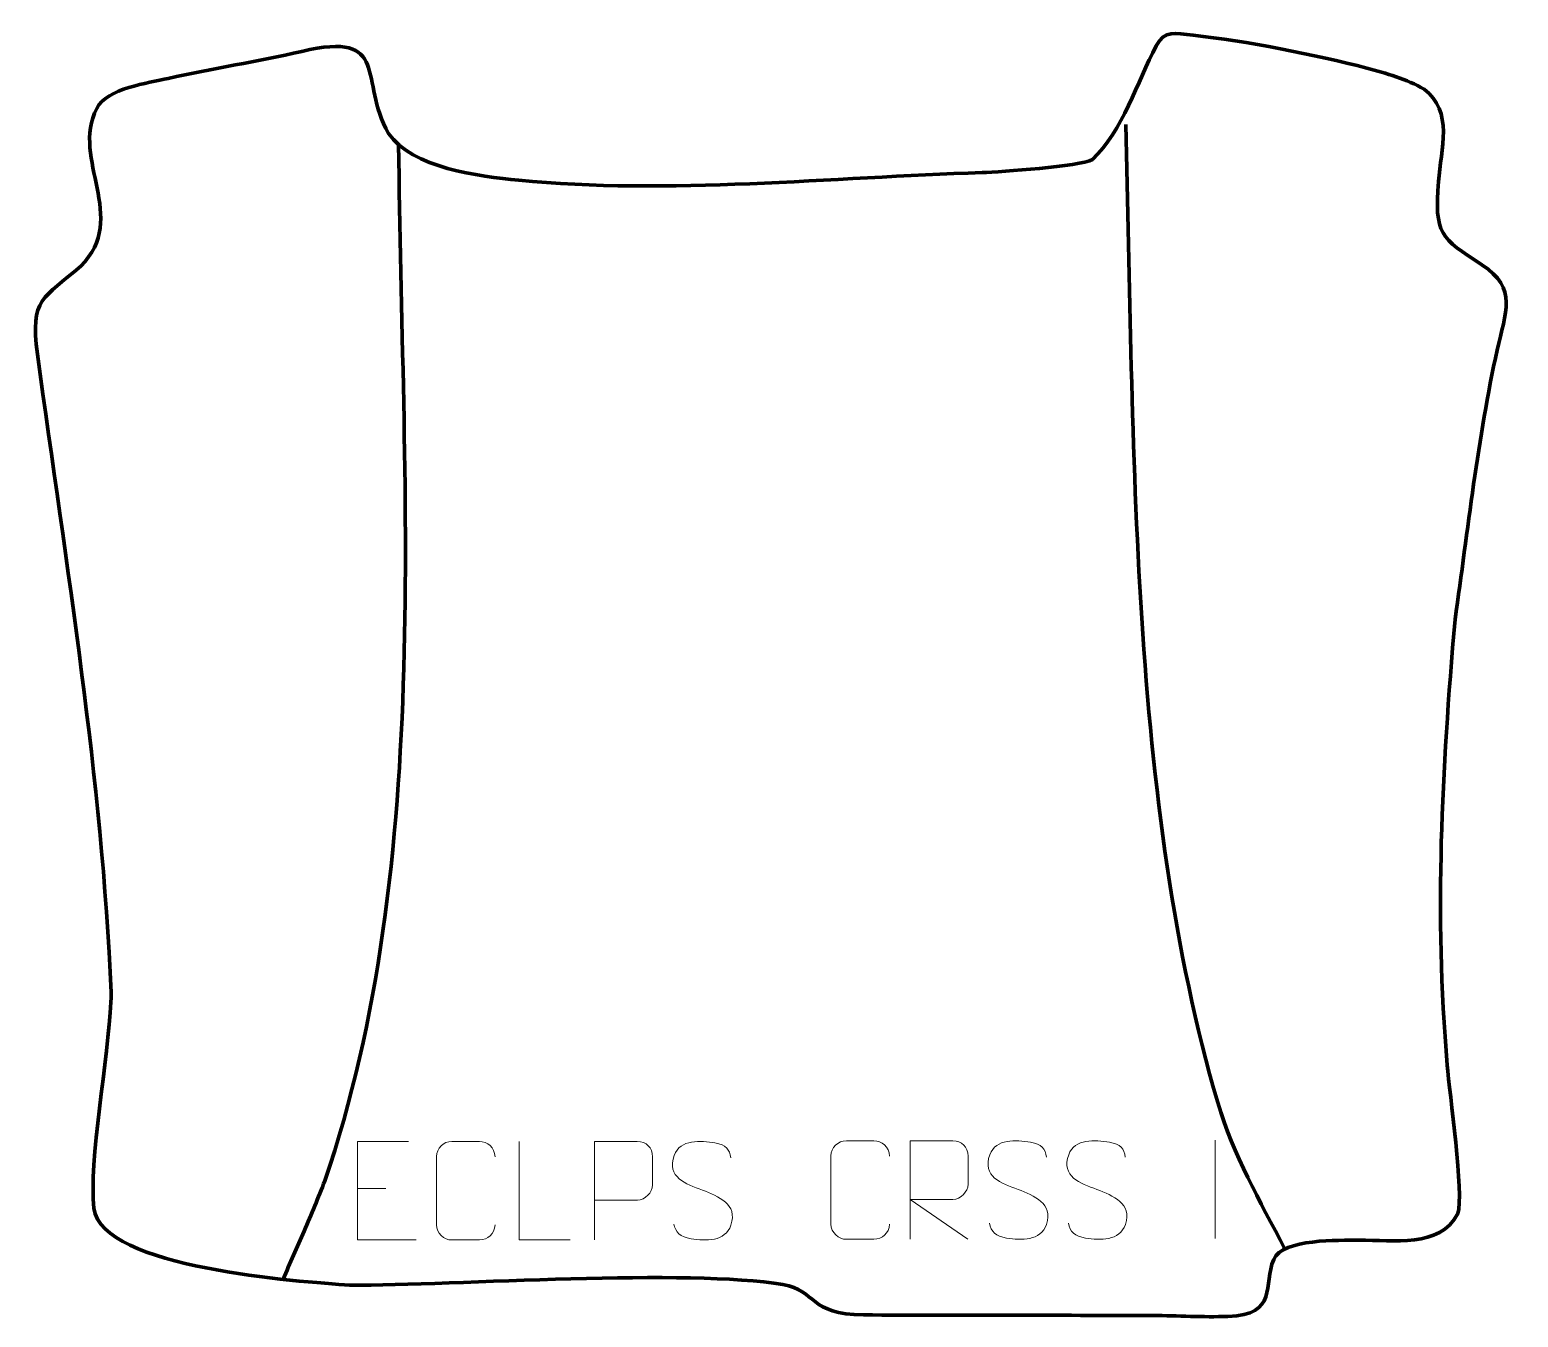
# Model space of a CAD drawing. Header units: millimetres. Extents: x -188 to 189, y -163 to 164.
import ezdxf

# ---------------------------------------------------------------- set-up
doc = ezdxf.new("R2010")
doc.units = ezdxf.units.MM
doc.header["$MEASUREMENT"] = 0
for name, color, linetype in [('layer 1', 7, 'Continuous'), ('layer 2', 7, 'Continuous'), ('layer 3', 7, 'Continuous')]:
    doc.layers.add(name, color=color, linetype=linetype)

msp = doc.modelspace()

# ---------------------------------------------------------------- linework, layer by layer
at = {"layer": 'layer 1', "color": 250, "lineweight": 9}
for points, knots in [([(-91.905, -118.2582), (-91.905, -118.2582), (-104.7789, -118.2582), (-104.7789, -118.2582), (-104.7789, -118.2582), (-104.7789, -118.2582), (-104.7789, -143.2118), (-104.7789, -143.2118), (-104.7789, -143.2118), (-104.7789, -143.2118), (-89.9131, -143.2118), (-89.9131, -143.2118)], [0, 0, 0, 0, 0.25, 0.25, 0.25, 0.25, 0.5, 0.5, 0.5, 0.5, 1, 1, 1, 1]), ([(-69.923, -139.394), (-70.0628, -141.7174), (-71.74, -143.197), (-73.8877, -143.2078), (-73.8877, -143.2078), (-76.2196, -143.2074), (-78.5515, -143.2074), (-80.883, -143.2078), (-80.883, -143.2078), (-82.808, -143.3132), (-84.7801, -141.4287), (-84.7689, -139.4114), (-84.7689, -139.4114), (-84.7685, -133.6413), (-84.7685, -127.8716), (-84.7689, -122.1023), (-84.7689, -122.1023), (-84.7647, -119.9642), (-83.018, -118.245), (-80.8656, -118.2585), (-80.8656, -118.2585), (-78.5399, -118.2585), (-76.2138, -118.2585), (-73.8877, -118.2585), (-73.8877, -118.2585), (-71.9411, -118.223), (-69.9497, -119.7145), (-69.923, -122.1521)], [0, 0, 0, 0, 0.125, 0.125, 0.125, 0.125, 0.25, 0.25, 0.25, 0.25, 0.375, 0.375, 0.375, 0.375, 0.5, 0.5, 0.5, 0.5, 0.625, 0.625, 0.625, 0.625, 0.75, 0.75, 0.75, 0.75, 1, 1, 1, 1]), ([(-50.8715, -143.2118), (-50.8715, -143.2118), (-63.8206, -143.2118), (-63.8206, -143.2118), (-63.8206, -143.2118), (-63.8206, -143.2118), (-63.8206, -118.2582), (-63.8206, -118.2582)], [0, 0, 0, 0, 0.33333333, 0.33333333, 0.33333333, 0.33333333, 1, 1, 1, 1]), ([(-44.6781, -143.2118), (-44.6781, -143.2118), (-44.6781, -118.2582), (-44.6781, -118.2582), (-44.6781, -118.2582), (-41.0831, -118.2582), (-37.4878, -118.2582), (-33.8924, -118.2582), (-33.8924, -118.2582), (-31.5672, -118.2961), (-30.0098, -119.7862), (-30.014, -122.1523), (-30.014, -122.1523), (-30.0144, -124.188), (-30.0144, -127.2473), (-30.014, -129.2833), (-30.014, -129.2833), (-30.0205, -131.1587), (-31.8327, -133.1006), (-33.8423, -133.1197), (-33.8423, -133.1197), (-33.8423, -133.1197), (-44.6781, -133.1197), (-44.6781, -133.1197)], [0, 0, 0, 0, 0.14285714, 0.14285714, 0.14285714, 0.14285714, 0.28571429, 0.28571429, 0.28571429, 0.28571429, 0.42857143, 0.42857143, 0.42857143, 0.42857143, 0.57142857, 0.57142857, 0.57142857, 0.57142857, 0.71428571, 0.71428571, 0.71428571, 0.71428571, 1, 1, 1, 1]), ([(-17.3405, -130.5611), (-21.5888, -129.0907), (-26.4969, -127.2949), (-24.4918, -121.7746), (-24.4918, -121.7746), (-22.9883, -117.6347), (-17.7747, -118.0232), (-14.1711, -118.6243), (-14.1711, -118.6243), (-11.3105, -119.1015), (-10.4458, -120.3147), (-10.1352, -122.3988)], [0, 0, 0, 0, 0.25, 0.25, 0.25, 0.25, 0.5, 0.5, 0.5, 0.5, 1, 1, 1, 1]), ([(30.0825, -139.2201), (29.9427, -141.5435), (28.2655, -143.0231), (26.1178, -143.0339), (26.1178, -143.0339), (23.7859, -143.0335), (21.454, -143.0335), (19.1225, -143.0339), (19.1225, -143.0339), (17.1975, -143.1393), (15.2254, -141.2548), (15.2366, -139.2375), (15.2366, -139.2375), (15.237, -133.4674), (15.237, -127.6977), (15.2366, -121.9284), (15.2366, -121.9284), (15.2408, -119.7903), (16.9875, -118.0711), (19.1399, -118.0846), (19.1399, -118.0846), (21.4656, -118.0846), (23.7917, -118.0846), (26.1178, -118.0846), (26.1178, -118.0846), (28.0644, -118.0491), (30.0558, -119.5406), (30.0825, -121.9782)], [0, 0, 0, 0, 0.125, 0.125, 0.125, 0.125, 0.25, 0.25, 0.25, 0.25, 0.375, 0.375, 0.375, 0.375, 0.5, 0.5, 0.5, 0.5, 0.625, 0.625, 0.625, 0.625, 0.75, 0.75, 0.75, 0.75, 1, 1, 1, 1]), ([(35.3274, -143.0378), (35.3274, -143.0378), (35.3274, -118.0843), (35.3274, -118.0843), (35.3274, -118.0843), (38.9222, -118.0843), (42.5177, -118.0843), (46.1129, -118.0843), (46.1129, -118.0843), (48.4382, -118.122), (49.9955, -119.612), (49.9914, -121.9784), (49.9914, -121.9784), (49.991, -124.0139), (49.991, -127.0733), (49.9914, -129.1093), (49.9914, -129.1093), (49.9849, -130.9848), (48.1726, -132.9266), (46.1631, -132.9457), (46.1631, -132.9457), (46.1631, -132.9457), (35.3274, -132.9457), (35.3274, -132.9457), (35.3274, -132.9457), (35.3274, -132.9457), (49.9821, -143.0378), (49.9821, -143.0378)], [0, 0, 0, 0, 0.125, 0.125, 0.125, 0.125, 0.25, 0.25, 0.25, 0.25, 0.375, 0.375, 0.375, 0.375, 0.5, 0.5, 0.5, 0.5, 0.625, 0.625, 0.625, 0.625, 0.75, 0.75, 0.75, 0.75, 1, 1, 1, 1]), ([(62.665, -130.3872), (58.4167, -128.9168), (53.5086, -127.121), (55.5137, -121.6007), (55.5137, -121.6007), (57.0172, -117.4608), (62.2308, -117.8493), (65.8344, -118.4504), (65.8344, -118.4504), (68.695, -118.9276), (69.5597, -120.1408), (69.8703, -122.2249)], [0, 0, 0, 0, 0.25, 0.25, 0.25, 0.25, 0.5, 0.5, 0.5, 0.5, 1, 1, 1, 1]), ([(82.665, -130.3872), (78.4167, -128.9168), (73.5086, -127.121), (75.5137, -121.6007), (75.5137, -121.6007), (77.0172, -117.4608), (82.2308, -117.8493), (85.8344, -118.4504), (85.8344, -118.4504), (88.695, -118.9276), (89.5597, -120.1408), (89.8703, -122.2249)], [0, 0, 0, 0, 0.25, 0.25, 0.25, 0.25, 0.5, 0.5, 0.5, 0.5, 1, 1, 1, 1]), ([(-17.3405, -130.5612), (-13.3219, -132.2079), (-8.2924, -134.0962), (-10.1264, -139.4565), (-10.1264, -139.4565), (-11.5862, -143.7229), (-16.497, -143.4662), (-20.2231, -142.9115), (-20.2231, -142.9115), (-22.9731, -142.5017), (-24.194, -141.2882), (-24.572, -139.176)], [0, 0, 0, 0, 0.25, 0.25, 0.25, 0.25, 0.5, 0.5, 0.5, 0.5, 1, 1, 1, 1]), ([(62.665, -130.3873), (66.6836, -132.034), (71.7131, -133.9223), (69.8791, -139.2826), (69.8791, -139.2826), (68.4193, -143.549), (63.5085, -143.2923), (59.7824, -142.7376), (59.7824, -142.7376), (57.0324, -142.3278), (55.8115, -141.1143), (55.4335, -139.0021)], [0, 0, 0, 0, 0.25, 0.25, 0.25, 0.25, 0.5, 0.5, 0.5, 0.5, 1, 1, 1, 1]), ([(82.665, -130.3873), (86.6836, -132.034), (91.7131, -133.9223), (89.8791, -139.2826), (89.8791, -139.2826), (88.4193, -143.549), (83.5085, -143.2923), (79.7824, -142.7376), (79.7824, -142.7376), (77.0324, -142.3278), (75.8115, -141.1143), (75.4335, -139.0021)], [0, 0, 0, 0, 0.25, 0.25, 0.25, 0.25, 0.5, 0.5, 0.5, 0.5, 1, 1, 1, 1])]:
    msp.add_open_spline(points, degree=3, knots=knots, dxfattribs=at)
for points in [[(112.665, -117.9001), (112.665, -117.9001), (112.665, -142.8742), (112.665, -142.8742)], [(-104.7789, -130.1379), (-104.7789, -130.1379), (-97.6108, -130.1379), (-97.6108, -130.1379)]]:
    msp.add_open_spline(points, degree=3, dxfattribs=at)
at = {"layer": 'layer 2', "color": 20, "lineweight": 158}
msp.add_open_spline([(173.4624, 14.1335), (170.1143, -24.6652), (168.2013, -60.0409), (171.4764, -98.9028), (171.4764, -98.9028), (172.1148, -105.8921), (175.6813, -131.6727), (174.2087, -136.5296), (174.2087, -136.5296), (169.3739, -145.4134), (157.911, -143.1801), (149.0932, -143.2857), (149.0932, -143.2857), (144.1229, -143.3452), (129.8084, -142.8146), (127.4928, -148.1558), (127.4928, -148.1558), (124.7363, -154.5141), (128.6966, -162.2149), (115.899, -162.6159), (115.899, -162.6159), (109.6154, -162.8127), (103.1282, -162.4333), (96.8178, -162.3657), (96.8178, -162.3657), (72.4005, -162.2924), (47.9301, -162.357), (23.5241, -162.2265), (23.5241, -162.2265), (9.568, -162.1519), (11.7039, -156.0246), (3.0695, -154.549), (3.0695, -154.549), (-20.8378, -150.4632), (-79.7377, -154.7067), (-106.7596, -154.6972), (-106.7596, -154.6972), (-119.3705, -153.7225), (-169.6744, -150.4871), (-171.6037, -135.1884), (-171.6037, -135.1884), (-173.0306, -123.8734), (-167.9159, -96.4614), (-167.3167, -82.9719), (-167.3167, -82.9719), (-167.3167, -82.9719), (-167.2668, -81.8475), (-167.2668, -81.8475), (-167.2668, -81.8475), (-167.2668, -81.8475), (-167.2801, -80.4486), (-167.2801, -80.4486), (-167.2801, -80.4486), (-169.5902, -25.7557), (-178.6142, 27.2657), (-185.9364, 81.3558), (-185.9364, 81.3558), (-187.8848, 95.7492), (-184.3859, 95.4022), (-174.9597, 103.696), (-174.9597, 103.696), (-162.613, 115.9186), (-177.5621, 130.8279), (-170.9206, 143.6446), (-170.9206, 143.6446), (-168.251, 148.7963), (-157.9721, 150.1153), (-152.7934, 151.2748), (-152.7934, 151.2748), (-141.5387, 153.7946), (-130.0367, 155.5763), (-118.9181, 158.1192), (-118.9181, 158.1192), (-96.2415, 163.5343), (-104.5647, 150.6097), (-96.9558, 137.3548), (-96.9558, 137.3548), (-90.9436, 128.5152), (-73.9925, 126.4921), (-63.9183, 125.4556), (-63.9183, 125.4556), (-26.607, 121.7589), (15.7522, 126.1726), (53.5715, 127.42), (53.5715, 127.42), (58.3688, 127.5782), (78.1848, 128.94), (81.569, 130.733), (81.569, 130.733), (89.0951, 137.8795), (92.9301, 150.4199), (97.7064, 159.5442), (97.7064, 159.5442), (99.8375, 163.6153), (102.4313, 162.7256), (107.1075, 162.231), (107.1075, 162.231), (120.3138, 160.8341), (138.0813, 157.2062), (151.1094, 153.9161), (151.1094, 153.9161), (155.9503, 152.6063), (161.2724, 151.0705), (165.6305, 148.5465), (165.6305, 148.5465), (173.0872, 142.8913), (169.9542, 133.4565), (169.2402, 125.1302), (169.2402, 125.1302), (168.2407, 111.8291), (169.7154, 110.8884), (180.2542, 104.0201), (180.2542, 104.0201), (189.484, 98.0048), (186.267, 92.0497), (184.1317, 82.391), (184.1317, 82.391), (179.2424, 60.2767), (176.7194, 36.6173), (173.4624, 14.1335)], degree=3, knots=[0, 0, 0, 0, 0.03225806, 0.03225806, 0.03225806, 0.03225806, 0.06451613, 0.06451613, 0.06451613, 0.06451613, 0.09677419, 0.09677419, 0.09677419, 0.09677419, 0.12903226, 0.12903226, 0.12903226, 0.12903226, 0.16129032, 0.16129032, 0.16129032, 0.16129032, 0.19354839, 0.19354839, 0.19354839, 0.19354839, 0.22580645, 0.22580645, 0.22580645, 0.22580645, 0.25806452, 0.25806452, 0.25806452, 0.25806452, 0.29032258, 0.29032258, 0.29032258, 0.29032258, 0.32258065, 0.32258065, 0.32258065, 0.32258065, 0.35483871, 0.35483871, 0.35483871, 0.35483871, 0.38709677, 0.38709677, 0.38709677, 0.38709677, 0.41935484, 0.41935484, 0.41935484, 0.41935484, 0.4516129, 0.4516129, 0.4516129, 0.4516129, 0.48387097, 0.48387097, 0.48387097, 0.48387097, 0.51612903, 0.51612903, 0.51612903, 0.51612903, 0.5483871, 0.5483871, 0.5483871, 0.5483871, 0.58064516, 0.58064516, 0.58064516, 0.58064516, 0.61290323, 0.61290323, 0.61290323, 0.61290323, 0.64516129, 0.64516129, 0.64516129, 0.64516129, 0.67741935, 0.67741935, 0.67741935, 0.67741935, 0.70967742, 0.70967742, 0.70967742, 0.70967742, 0.74193548, 0.74193548, 0.74193548, 0.74193548, 0.77419355, 0.77419355, 0.77419355, 0.77419355, 0.80645161, 0.80645161, 0.80645161, 0.80645161, 0.83870968, 0.83870968, 0.83870968, 0.83870968, 0.87096774, 0.87096774, 0.87096774, 0.87096774, 0.90322581, 0.90322581, 0.90322581, 0.90322581, 0.93548387, 0.93548387, 0.93548387, 0.93548387, 1, 1, 1, 1], dxfattribs=at)
at = {"layer": 'layer 3', "color": 177, "lineweight": 158}
for points, knots in [([(89.9829, 139.5628), (92.1711, 59.8874), (90.8363, -31.7872), (113.2891, -108.3623), (113.2891, -108.3623), (117.2718, -121.8205), (123.9325, -133.1627), (130.3055, -145.5255)], [0, 0, 0, 0, 0.33333333, 0.33333333, 0.33333333, 0.33333333, 1, 1, 1, 1]), ([(-94.3591, 134.4652), (-93.6437, 49.6605), (-85.3295, -47.0989), (-113.0807, -128.2055), (-113.0807, -128.2055), (-114.7322, -132.5083), (-116.4974, -136.7239), (-118.3299, -140.9517), (-118.3299, -140.9517), (-120.1232, -145.033), (-121.9096, -149.0978), (-123.638, -153.2078)], [0, 0, 0, 0, 0.25, 0.25, 0.25, 0.25, 0.5, 0.5, 0.5, 0.5, 1, 1, 1, 1])]:
    msp.add_open_spline(points, degree=3, knots=knots, dxfattribs=at)

doc.saveas('drawing.dxf')
